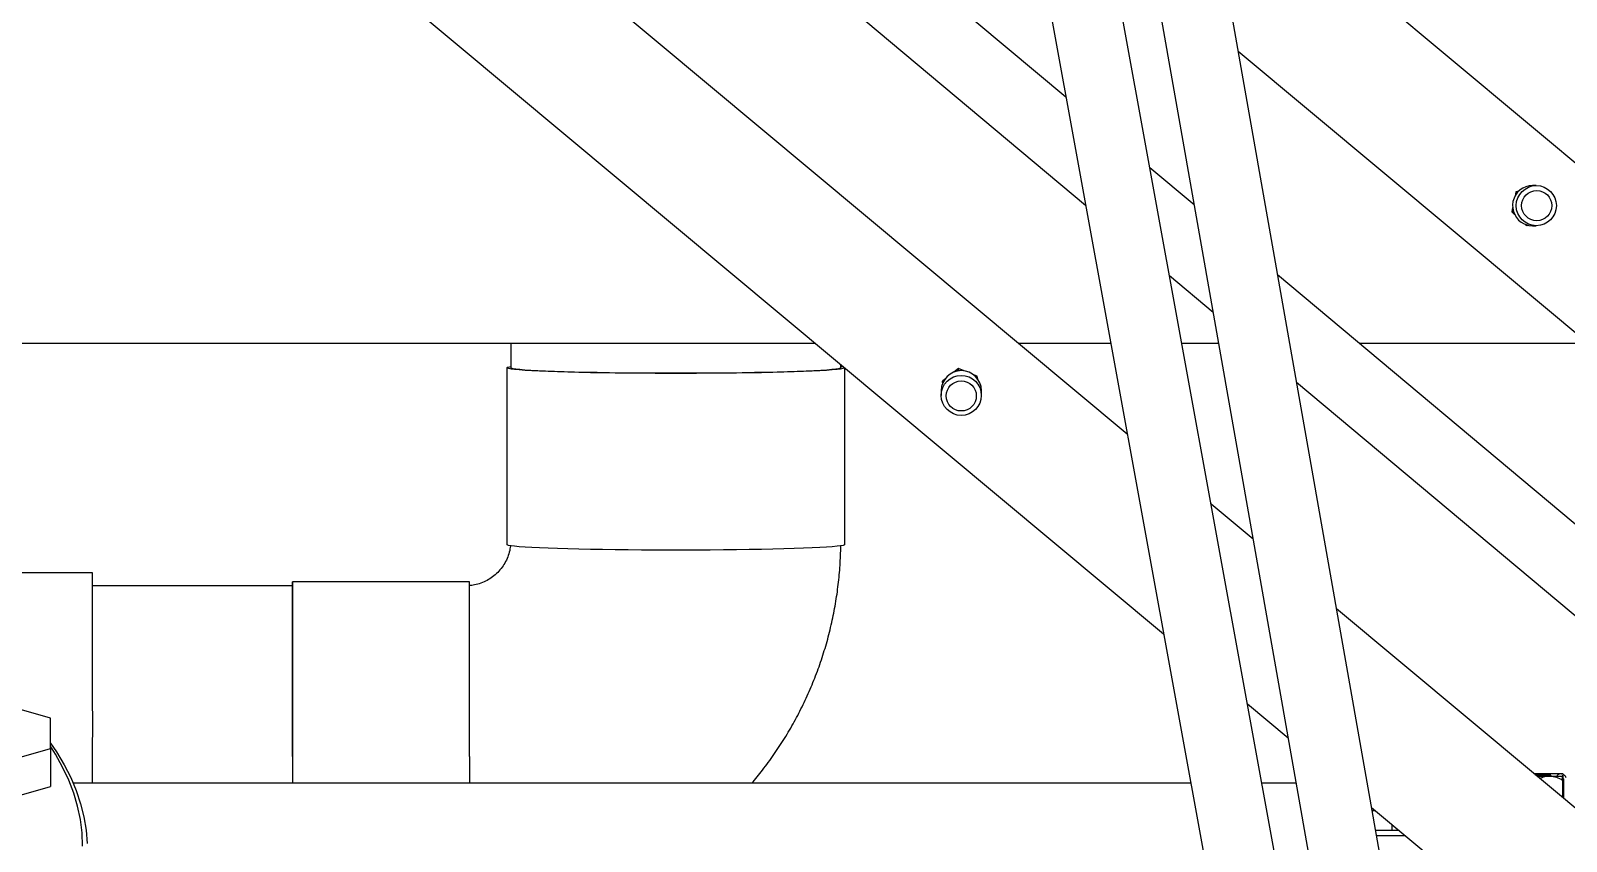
# Model space of a CAD drawing. Header units: millimetres. Extents: x -69706 to 52883, y -6882 to 68885.
# Drawn here: x 6526.3 to 7013.8, y 63258.2 to 63515.5 of the extents above; entities that cross this region are included whole.
import ezdxf

# ---------------------------------------------------------------- set-up
doc = ezdxf.new("R2010")
doc.units = ezdxf.units.MM
doc.layers.add('B2F-H-EQ-P-T20001$0$M-HVAC-EQPM', color=134, linetype='Continuous')

# ---------------------------------------------------------------- blocks, each defined once
blk = doc.blocks.new('B2F-H-EQ-P-T20001$0$CH-B2C-05、09-1000RT_20201019')
at = {"color": 0, "linetype": 'Continuous', "lineweight": 25}
for p, q in [((2912.32, 2206.97), (2989.38, 1783.77)), ((3011.24, 1787.75), (2936.05, 2200.68)), ((2959.79, 1946.25), (2661.65, 2195.02)), ((2953.7, 2174.17), (3044.97, 1656.57)), ((3066.86, 1660.43), (2975.59, 2178.03)), ((2635.21, 2163.32), (2971.33, 1882.86)), ((3175.26, 1971.08), (2983.9, 2130.88)), ((2940.32, 2053.15), (2882.6, 2101.54)), ((2868.32, 2084.5), (2946.56, 2018.93)), ((2995.02, 2067.81), (3148.8, 1939.4)), ((2981.06, 2019.01), (2966.98, 2030.81)), ((3083.2, 2023.11), (3082.95, 2021.93)), ((3084.09, 2023.4), (3083.2, 2023.11)), ((3083.59, 2023.11), (3083.2, 2023.11)), ((3083.59, 2023.11), (3083.52, 2022.77)), ((3083.91, 2023.22), (3083.59, 2023.11)), ((3089.65, 2025.16), (3088.48, 2025.16)), ((3082.14, 2018.21), (3081.84, 2016.81)), ((3082.23, 2016.81), (3081.84, 2016.81)), ((3081.84, 2016.81), (3082.77, 2015.96)), ((3082.31, 2017.2), (3082.23, 2016.81)), ((3082.23, 2016.81), (3082.52, 2016.55)), ((3086.23, 2012.8), (3086.6, 2012.47)), ((3086.99, 2012.47), (3086.6, 2012.47)), ((3086.83, 2012.61), (3086.99, 2012.47)), ((3086.99, 2012.47), (3087.17, 2012.53)), ((3088.48, 2012.39), (3089.65, 2012.39)), ((2973.22, 1996.58), (2987.06, 1984.98)), ((3357.44, 1703.52), (3007.54, 1996.81)), ((2535.73, 1975.12), (2860.77, 1975.12)), ((2764.11, 1975.12), (2764.11, 1967.29)), ((2925.19, 1975.12), (2954.53, 1975.12)), ((2977.12, 1975.12), (2988.8, 1975.12)), ((3033.42, 1975.12), (3106.03, 1975.12)), ((2762.83, 1967.29), (2762.83, 1911.18)), ((2868.88, 1967.29), (2868.88, 1968.35)), ((2870.15, 1911.18), (2870.15, 1967.29)), ((2906.22, 1967.06), (2904.8, 1965.95)), ((2906.22, 1966.56), (2905.84, 1966.26)), ((2906.22, 1966.56), (2906.22, 1967.06)), ((2908.07, 1966.32), (2906.22, 1967.06)), ((2906.68, 1966.37), (2906.22, 1966.56)), ((2912.21, 1964.67), (2910.83, 1965.22)), ((2912.21, 1964.16), (2912.21, 1964.67)), ((2912.35, 1963.7), (2912.21, 1964.67)), ((2900.75, 1960.04), (2900.75, 1958.53)), ((2901.92, 1963.7), (2901.15, 1963.1)), ((2901.15, 1962.6), (2901.15, 1963.1)), ((2901.37, 1962.77), (2901.15, 1962.6)), ((2901.15, 1962.6), (2901.18, 1962.34)), ((2912.21, 1964.16), (2911.87, 1964.3)), ((2912.26, 1963.82), (2912.21, 1964.16)), ((2913.52, 1958.53), (2913.52, 1960.04)), ((3013.54, 1962.78), (3343.16, 1686.49)), ((2999.77, 1912.89), (2986.43, 1924.02)), ((2631.35, 1902.2), (2595.05, 1902.2)), ((2694.82, 1898.07), (2631.36, 1898.07)), ((2750.96, 1899.34), (2694.82, 1899.34)), ((3113.18, 1818.26), (3026.23, 1890.81)), ((2617.99, 1856.09), (2601.32, 1860.9)), ((2997.97, 1860.64), (3010.89, 1849.86)), ((2617.99, 1846.47), (2617.99, 1856.09)), ((2601.32, 1841.65), (2617.99, 1846.47)), ((2617.99, 1846.47), (2617.99, 1834.44)), ((3088.91, 1838.51), (3091.03, 1838.51)), ((3089.4, 1838.11), (3094.27, 1838.11)), ((3089.85, 1837.73), (3093.88, 1837.73)), ((3091.03, 1838.51), (3097.46, 1838.51)), ((3092.51, 1837.73), (3093.8, 1838)), ((3093.88, 1837.73), (3098.01, 1837.73)), ((3097.46, 1838.51), (3098.01, 1838.51)), ((3098.63, 1837.89), (3098.01, 1838.51)), ((2601.32, 1829.63), (2617.99, 1834.44)), ((2979.97, 1835.41), (2625.22, 1835.41)), ((3013.43, 1835.41), (3002.56, 1835.41)), ((3098.01, 1836.45), (3098.01, 1830.92)), ((3098.26, 1836.83), (3098.26, 1830.71)), ((3037.35, 1827.78), (3086.74, 1786.57)), ((3037.53, 1826.78), (3038.55, 1826.78)), ((3043.78, 1820.43), (3038.64, 1820.43)), ((3038.92, 1818.84), (3048.06, 1818.84)), ((3043.78, 1822.41), (3043.78, 1820.43)), ((3046.16, 1820.43), (3043.78, 1820.43))]:
    blk.add_line(p, q, dxfattribs=at)
at = {"color": 0, "linetype": 'Continuous', "lineweight": 25, "flags": 128}
for points in [[(3085.85, 2012.96), (3087.31, 2012.5), (3088.48, 2012.39)], [(2870.15, 1967.29), (2870.05, 1967.18), (2869.61, 1967.03), (2868.81, 1966.89), (2867.67, 1966.75), (2866.18, 1966.61), (2864.36, 1966.48), (2862.23, 1966.36), (2859.79, 1966.24), (2857.06, 1966.12), (2854.06, 1966.02), (2850.82, 1965.92), (2847.34, 1965.83), (2843.66, 1965.75), (2839.8, 1965.68), (2835.78, 1965.63), (2831.63, 1965.58), (2827.39, 1965.54), (2823.07, 1965.52), (2818.71, 1965.51), (2814.33, 1965.51), (2809.97, 1965.52), (2805.65, 1965.54), (2801.4, 1965.58), (2797.25, 1965.63), (2793.23, 1965.68), (2789.37, 1965.75), (2785.69, 1965.83), (2782.21, 1965.92), (2778.96, 1966.01), (2775.96, 1966.12), (2773.23, 1966.23), (2770.78, 1966.35), (2768.64, 1966.48), (2766.82, 1966.61), (2765.33, 1966.75), (2764.19, 1966.89), (2763.38, 1967.03), (2762.94, 1967.18), (2762.85, 1967.32), (2763.11, 1967.47), (2763.73, 1967.61), (2764.11, 1967.67)], [(2868.88, 1967.29), (2868.7, 1967.14), (2868.17, 1967), (2867.28, 1966.86), (2866.05, 1966.72), (2864.48, 1966.59), (2862.58, 1966.46), (2860.36, 1966.34), (2857.85, 1966.22), (2855.05, 1966.11), (2851.99, 1966.01), (2848.69, 1965.92), (2845.17, 1965.83), (2841.45, 1965.76), (2837.56, 1965.7), (2833.53, 1965.64), (2829.38, 1965.6), (2825.14, 1965.57), (2820.84, 1965.56), (2816.52, 1965.55), (2812.19, 1965.56), (2807.89, 1965.57), (2803.66, 1965.6), (2799.51, 1965.64), (2795.47, 1965.7), (2791.58, 1965.76), (2787.86, 1965.83), (2784.33, 1965.92), (2781.03, 1966.01), (2777.97, 1966.11), (2775.17, 1966.22), (2772.65, 1966.34), (2770.43, 1966.46), (2768.53, 1966.59), (2766.95, 1966.72), (2765.71, 1966.86), (2764.82, 1967), (2764.29, 1967.14), (2764.11, 1967.29), (2764.11, 1967.29)], [(2870.15, 1911.18), (2870.05, 1911.07), (2869.61, 1910.93), (2868.81, 1910.79), (2867.67, 1910.65), (2866.18, 1910.51), (2864.36, 1910.38), (2862.23, 1910.25), (2859.79, 1910.13), (2857.06, 1910.02), (2854.06, 1909.91), (2850.82, 1909.81), (2847.34, 1909.73), (2843.66, 1909.65), (2839.8, 1909.58), (2835.78, 1909.52), (2831.63, 1909.48), (2827.39, 1909.44), (2823.07, 1909.42), (2818.71, 1909.4), (2814.33, 1909.4), (2809.97, 1909.42), (2805.65, 1909.44), (2801.4, 1909.47), (2797.25, 1909.52), (2793.23, 1909.58), (2789.37, 1909.65), (2785.69, 1909.73), (2782.21, 1909.81), (2778.96, 1909.91), (2775.96, 1910.02), (2773.23, 1910.13), (2770.78, 1910.25), (2768.64, 1910.38), (2766.82, 1910.51), (2765.33, 1910.65), (2764.19, 1910.79), (2763.38, 1910.93), (2762.94, 1911.07), (2762.83, 1911.18)], [(2694.82, 1898.07), (2694.82, 1898.36), (2694.82, 1899.02), (2694.82, 1899.32), (2694.83, 1899.26), (2694.83, 1898.85), (2694.83, 1898.09), (2694.83, 1896.97), (2694.83, 1895.51), (2694.84, 1893.73), (2694.84, 1891.62), (2694.84, 1889.21), (2694.84, 1886.5), (2694.84, 1883.53), (2694.84, 1880.3), (2694.84, 1876.84), (2694.85, 1873.18), (2694.85, 1869.33), (2694.85, 1865.33), (2694.85, 1861.19), (2694.85, 1856.95), (2694.85, 1852.64), (2694.85, 1848.28), (2694.85, 1843.9)], [(2617.99, 1848.18), (2619.9, 1845.36), (2622.33, 1841.31), (2624.42, 1837.22), (2626.16, 1833.08), (2627.56, 1828.91), (2628.62, 1824.72), (2629.32, 1820.5), (2629.67, 1816.28)], [(2628.19, 1815.49), (2628.01, 1819.71), (2627.48, 1823.92), (2626.6, 1828.12), (2625.37, 1832.3), (2623.78, 1836.45), (2621.85, 1840.56), (2619.58, 1844.63), (2617.99, 1847.15)], [(2694.85, 1843.95), (2694.85, 1839.63), (2694.85, 1835.41)], [(2694.85, 1843.9), (2694.85, 1839.54), (2694.85, 1835.41)], [(2750.98, 1843.9), (2750.98, 1839.54), (2750.98, 1835.41)]]:
    blk.add_lwpolyline(points, dxfattribs=at)
at = {"color": 0, "linetype": 'Continuous', "lineweight": 25}
for centre, radius in [((3089.66, 2018.76), 6.37), ((3089.79, 2018.76), 4.79), ((2907.11, 1958.54), 6.36), ((2907.11, 1958.37), 4.78)]:
    blk.add_circle(centre, radius, dxfattribs=at)
for centre, radius, start, end in [((3088.5, 2018.77), 6.39, 90.1761, 245.5078), ((2868.3, 1962.41), 5.29, 71.398, 83.637), ((2907.13, 1960.02), 6.38, 0.2281, 179.7719), ((-36764.2, 1853.51), 39395.58, 359.97368, 0.070809), ((-26814.13, 1857.77), 29508.99, 359.973166, 0.078258), ((-27928.7, 1857.87), 30679.68, 359.973923, 0.077455)]:
    blk.add_arc(centre, radius, start, end, dxfattribs=at)
for points, knots in [([(2763.97, 1910.83), (2763.94, 1910.48), (2763.85, 1909.43), (2763.35, 1907.73), (2762.51, 1905.77), (2761.38, 1903.95), (2760, 1902.33), (2758.39, 1900.92), (2756.59, 1899.77), (2754.64, 1898.9), (2752.75, 1898.34), (2751.5, 1898.21), (2750.95, 1898.15)], [0, 0, 0, 0, 0.052732, 0.161374, 0.2699, 0.378259, 0.486416, 0.594356, 0.702084, 0.80962, 0.917, 1, 1, 1, 1]), ([(2840.6, 1835.41), (2841.75, 1836.79), (2844.2, 1839.74), (2847.66, 1844.51), (2851.04, 1849.64), (2854.14, 1854.93), (2856.96, 1860.38), (2859.5, 1865.97), (2861.74, 1871.68), (2863.69, 1877.5), (2865.34, 1883.41), (2866.68, 1889.4), (2867.72, 1895.45), (2868.43, 1901.55), (2868.79, 1906.67), (2868.84, 1909.76), (2868.85, 1910.8)], [0, 0, 0, 0, 0.065547, 0.140247, 0.214946, 0.289645, 0.364344, 0.439041, 0.513737, 0.588433, 0.663128, 0.737823, 0.812517, 0.88721, 0.961904, 1, 1, 1, 1]), ([(3089.23, 1838.25), (3089.63, 1838.35), (3090.23, 1838.5), (3090.84, 1838.51), (3091.03, 1838.51)], [0, 0, 0, 0, 0.676697, 1, 1, 1, 1]), ([(3090.79, 1836.94), (3091.02, 1837.06), (3091.83, 1837.47), (3092.9, 1837.7), (3093.71, 1837.72), (3093.88, 1837.73)], [0, 0, 0, 0, 0.232501, 0.837144, 1, 1, 1, 1]), ([(3091.03, 1838.51), (3091.87, 1838.46), (3093.08, 1838.37), (3094.18, 1837.88), (3094.53, 1837.73)], [0, 0, 0, 0, 0.686576, 1, 1, 1, 1]), ([(3093.88, 1837.73), (3094.61, 1837.65), (3096.05, 1837.51), (3097.36, 1836.8), (3098.01, 1836.45)], [0, 0, 0, 0, 0.504, 1, 1, 1, 1]), ([(3096.17, 1837.73), (3096.26, 1837.84), (3096.6, 1838.26), (3097.05, 1838.48), (3097.39, 1838.51), (3097.46, 1838.51)], [0, 0, 0, 0, 0.235381, 0.837746, 1, 1, 1, 1]), ([(3097.46, 1838.51), (3097.76, 1838.44), (3098.36, 1838.29), (3098.9, 1837.59), (3099.17, 1837.24)], [0, 0, 0, 0, 0.504001, 1, 1, 1, 1]), ([(3098.01, 1836.45), (3098.01, 1836.71), (3098.01, 1837.43), (3098.01, 1837.61), (3098.01, 1837.73)], [0, 0, 0, 0, 0.36808, 1, 1, 1, 1]), ([(3098.26, 1836.83), (3098.22, 1837.14), (3098.16, 1837.68), (3098.1, 1837.87), (3098.07, 1837.95)], [0, 0, 0, 0, 0.586085, 1, 1, 1, 1])]:
    blk.add_open_spline(points, degree=3, knots=knots, dxfattribs=at)

msp = doc.modelspace()

# ---------------------------------------------------------------- block references
at = {"layer": 'B2F-H-EQ-P-T20001$0$M-HVAC-EQPM'}
msp.add_blockref('B2F-H-EQ-P-T20001$0$CH-B2C-05、09-1000RT_20201019', (3914.631, 61441.218, 8.109), dxfattribs=at)

doc.saveas('drawing.dxf')
